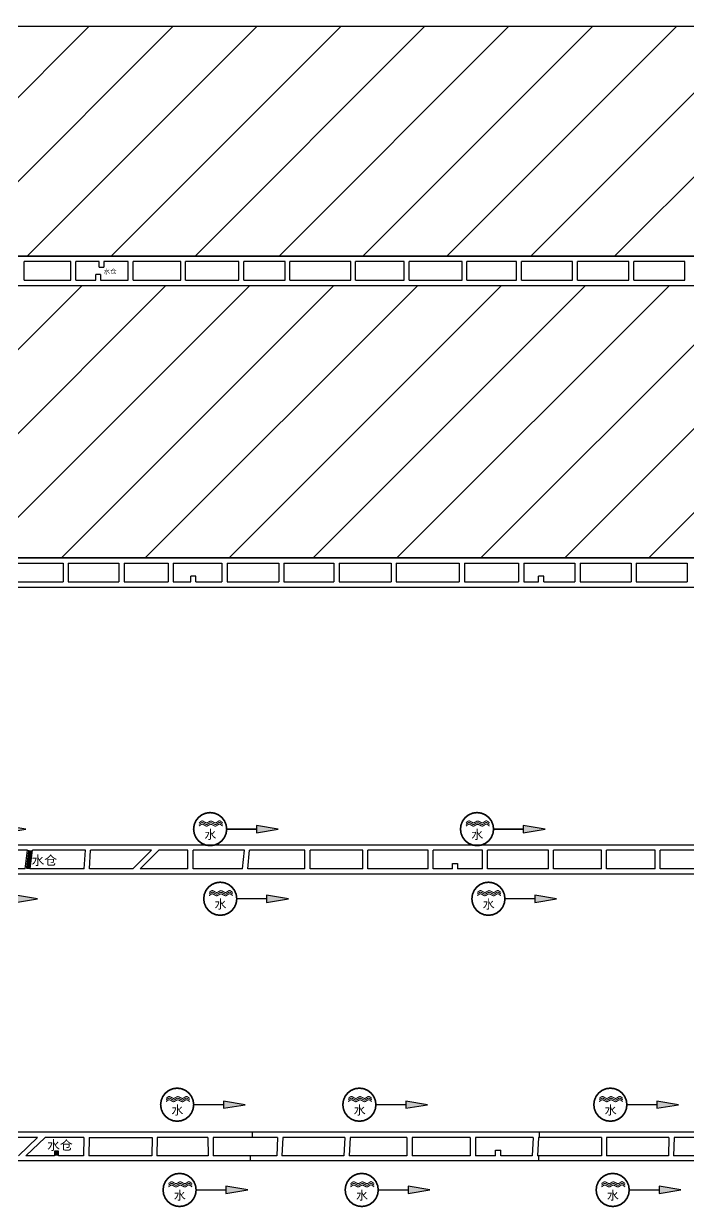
# Model space of a CAD drawing. Header units: millimetres. Extents: x 37468544 to 37497214, y 4323540 to 4346451.
# Drawn here: x 37473912 to 37474623, y 4340512 to 4341779 of the extents above; entities that cross this region are included whole.
import ezdxf

# ---------------------------------------------------------------- set-up
doc = ezdxf.new("R2010")
doc.units = ezdxf.units.MM
doc.layers.add('2-52煤巷道', color=150, linetype='Continuous', lineweight=30)
doc.layers.add('3-水仓', color=4, linetype='Continuous', lineweight=30)
doc.layers.add('避灾路线图', color=7, linetype='Continuous')
doc.styles.get("Standard").update_dxf_attribs({"font": 'simhei.ttf'})

# ---------------------------------------------------------------- blocks, each defined once
blk = doc.blocks.new('333')
at = {"layer": '避灾路线图'}
blk.add_hatch(color=7, dxfattribs=at).paths.add_polyline_path([(28.95, -1.26), (28.95, -6.11), (43.53, -3.69)])
at = {"color": 4, "linetype": 'Continuous', "true_color": 0x00ffff}
for points, const_width in [([(9.04, -3.69), (8.66, -0.82), (7.55, 1.84), (5.8, 4.13), (3.51, 5.89), (0.84, 7), (-2.02, 7.37), (-4.89, 7), (-7.55, 5.89), (-9.84, 4.13), (-11.6, 1.84), (-12.71, -0.82), (-13.08, -3.69), (-12.71, -6.55), (-11.6, -9.21), (-9.84, -11.51), (-7.55, -13.26), (-4.89, -14.37), (-2.02, -14.74), (0.84, -14.37), (3.51, -13.26), (5.8, -11.51), (7.55, -9.21), (8.66, -6.55), (9.04, -3.69)], 1.11), ([(-9.48, 0.52), (-8.97, 0.9), (-8.71, 1.09), (-8.46, 1.29), (-8.33, 1.38), (-8.2, 1.47), (-8.07, 1.55), (-8.01, 1.58), (-7.94, 1.62), (-7.88, 1.65), (-7.81, 1.69), (-7.75, 1.71), (-7.68, 1.74), (-7.58, 1.77), (-7.55, 1.78), (-7.52, 1.79), (-7.48, 1.79), (-7.45, 1.8), (-7.42, 1.8), (-7.33, 1.8), (-7.28, 1.79), (-7.24, 1.79), (-7.19, 1.78), (-7.14, 1.77), (-7.05, 1.74), (-6.96, 1.71), (-6.86, 1.68), (-6.68, 1.6), (-6.49, 1.5), (-6.3, 1.4), (-5.92, 1.18), (-5.54, 0.96), (-5.35, 0.86), (-5.16, 0.76), (-5.06, 0.71), (-4.96, 0.67), (-4.87, 0.63), (-4.77, 0.6), (-4.73, 0.58), (-4.68, 0.57), (-4.63, 0.56), (-4.58, 0.54), (-4.44, 0.53), (-4.39, 0.52), (-4.35, 0.53), (-4.31, 0.53), (-4.26, 0.54), (-4.22, 0.54), (-4.18, 0.55), (-4.13, 0.56), (-4.05, 0.59), (-3.96, 0.62), (-3.88, 0.66), (-3.7, 0.73), (-3.53, 0.82), (-3.36, 0.92), (-2.67, 1.32), (-2.5, 1.42), (-2.33, 1.51), (-2.24, 1.55), (-2.16, 1.59), (-2.07, 1.63), (-1.98, 1.66), (-1.94, 1.67), (-1.9, 1.69), (-1.85, 1.7), (-1.81, 1.71), (-1.77, 1.72), (-1.72, 1.73), (-1.68, 1.73), (-1.63, 1.73), (-1.58, 1.73), (-1.53, 1.73), (-1.48, 1.73), (-1.43, 1.72), (-1.38, 1.71), (-1.33, 1.7), (-1.23, 1.67), (-1.13, 1.64), (-1.02, 1.6), (-0.82, 1.52), (-0.61, 1.42), (-0.41, 1.32), (0, 1.11), (0.41, 0.89), (0.61, 0.79), (0.82, 0.7), (0.92, 0.66), (1.02, 0.63), (1.12, 0.59), (1.17, 0.58), (1.22, 0.56), (1.27, 0.55), (1.32, 0.54), (1.37, 0.53), (1.42, 0.53), (1.47, 0.52), (1.57, 0.52), (1.62, 0.52), (1.66, 0.53), (1.71, 0.54), (1.75, 0.55), (1.79, 0.56), (1.83, 0.58), (1.87, 0.59), (1.95, 0.62), (2.03, 0.66), (2.12, 0.71), (2.28, 0.8), (2.44, 0.9), (2.6, 1.01), (2.92, 1.23), (3.24, 1.45), (3.4, 1.55), (3.56, 1.64), (3.64, 1.69), (3.72, 1.73), (3.8, 1.76), (3.88, 1.8), (3.91, 1.81), (3.95, 1.82), (3.99, 1.84), (4.03, 1.85), (4.15, 1.87), (4.19, 1.87), (4.26, 1.86), (4.29, 1.86), (4.33, 1.85), (4.36, 1.85), (4.39, 1.84), (4.46, 1.82), (4.53, 1.8), (4.6, 1.77), (4.67, 1.74), (4.73, 1.7), (4.87, 1.63), (5, 1.54), (5.27, 1.36), (5.54, 1.15), (5.81, 0.94), (6.36, 0.52)], 0.664), ([(-9.48, -0.58), (-8.97, -0.21), (-8.71, -0.01), (-8.46, 0.18), (-8.33, 0.27), (-8.2, 0.36), (-8.07, 0.44), (-8.01, 0.48), (-7.94, 0.51), (-7.88, 0.55), (-7.81, 0.58), (-7.75, 0.61), (-7.68, 0.63), (-7.58, 0.66), (-7.55, 0.67), (-7.52, 0.68), (-7.48, 0.69), (-7.45, 0.69), (-7.42, 0.69), (-7.33, 0.69), (-7.28, 0.69), (-7.24, 0.68), (-7.19, 0.67), (-7.14, 0.66), (-7.05, 0.64), (-6.96, 0.61), (-6.86, 0.57), (-6.68, 0.49), (-6.49, 0.4), (-6.3, 0.29), (-5.92, 0.08), (-5.54, -0.15), (-5.35, -0.25), (-5.16, -0.35), (-5.06, -0.39), (-4.96, -0.44), (-4.87, -0.47), (-4.77, -0.51), (-4.73, -0.52), (-4.68, -0.54), (-4.63, -0.55), (-4.58, -0.56), (-4.44, -0.58), (-4.39, -0.58), (-4.35, -0.58), (-4.31, -0.58), (-4.26, -0.57), (-4.22, -0.56), (-4.18, -0.55), (-4.13, -0.54), (-4.05, -0.52), (-3.96, -0.48), (-3.88, -0.45), (-3.7, -0.37), (-3.53, -0.28), (-3.36, -0.19), (-2.67, 0.22), (-2.5, 0.31), (-2.33, 0.4), (-2.24, 0.44), (-2.16, 0.48), (-2.07, 0.52), (-1.98, 0.55), (-1.94, 0.57), (-1.9, 0.58), (-1.85, 0.59), (-1.81, 0.6), (-1.77, 0.61), (-1.72, 0.62), (-1.68, 0.63), (-1.63, 0.63), (-1.58, 0.63), (-1.53, 0.63), (-1.48, 0.62), (-1.43, 0.61), (-1.38, 0.6), (-1.33, 0.59), (-1.23, 0.57), (-1.13, 0.53), (-1.02, 0.5), (-0.82, 0.41), (-0.61, 0.32), (-0.41, 0.22), (0, 0), (0.41, -0.21), (0.61, -0.31), (0.82, -0.4), (0.92, -0.44), (1.02, -0.48), (1.12, -0.51), (1.17, -0.53), (1.22, -0.54), (1.27, -0.55), (1.32, -0.56), (1.37, -0.57), (1.42, -0.58), (1.47, -0.58), (1.57, -0.59), (1.62, -0.58), (1.66, -0.58), (1.71, -0.57), (1.75, -0.56), (1.79, -0.54), (1.83, -0.53), (1.87, -0.52), (1.95, -0.48), (2.03, -0.44), (2.12, -0.4), (2.28, -0.31), (2.44, -0.21), (2.6, -0.1), (2.92, 0.12), (3.24, 0.34), (3.4, 0.44), (3.56, 0.54), (3.64, 0.58), (3.72, 0.62), (3.8, 0.66), (3.88, 0.69), (3.91, 0.71), (3.95, 0.72), (3.99, 0.73), (4.03, 0.74), (4.15, 0.76), (4.19, 0.76), (4.26, 0.76), (4.29, 0.75), (4.33, 0.75), (4.36, 0.74), (4.39, 0.73), (4.46, 0.71), (4.53, 0.69), (4.6, 0.66), (4.67, 0.63), (4.73, 0.6), (4.87, 0.52), (5, 0.44), (5.27, 0.25), (5.54, 0.05), (5.81, -0.17), (6.36, -0.58)], 0.664), ([(-9.48, -1.69), (-8.97, -1.32), (-8.71, -1.12), (-8.46, -0.92), (-8.33, -0.83), (-8.2, -0.75), (-8.07, -0.67), (-8.01, -0.63), (-7.94, -0.59), (-7.88, -0.56), (-7.81, -0.53), (-7.75, -0.5), (-7.68, -0.47), (-7.58, -0.44), (-7.55, -0.43), (-7.52, -0.43), (-7.48, -0.42), (-7.45, -0.42), (-7.42, -0.41), (-7.33, -0.41), (-7.28, -0.42), (-7.24, -0.42), (-7.19, -0.43), (-7.14, -0.44), (-7.05, -0.47), (-6.96, -0.5), (-6.86, -0.53), (-6.68, -0.62), (-6.49, -0.71), (-6.3, -0.81), (-5.92, -1.03), (-5.54, -1.25), (-5.35, -1.36), (-5.16, -1.45), (-5.06, -1.5), (-4.96, -1.54), (-4.87, -1.58), (-4.77, -1.61), (-4.73, -1.63), (-4.68, -1.64), (-4.63, -1.66), (-4.58, -1.67), (-4.44, -1.69), (-4.39, -1.69), (-4.35, -1.69), (-4.31, -1.68), (-4.26, -1.68), (-4.22, -1.67), (-4.18, -1.66), (-4.13, -1.65), (-4.05, -1.62), (-3.96, -1.59), (-3.88, -1.56), (-3.7, -1.48), (-3.53, -1.39), (-3.36, -1.29), (-2.67, -0.89), (-2.5, -0.79), (-2.33, -0.7), (-2.24, -0.66), (-2.16, -0.62), (-2.07, -0.59), (-1.98, -0.55), (-1.94, -0.54), (-1.9, -0.53), (-1.85, -0.51), (-1.81, -0.5), (-1.77, -0.49), (-1.72, -0.49), (-1.68, -0.48), (-1.63, -0.48), (-1.58, -0.48), (-1.53, -0.48), (-1.48, -0.49), (-1.43, -0.49), (-1.38, -0.5), (-1.33, -0.51), (-1.23, -0.54), (-1.13, -0.57), (-1.02, -0.61), (-0.82, -0.69), (-0.61, -0.79), (-0.41, -0.89), (0, -1.11), (0.41, -1.32), (0.61, -1.42), (0.82, -1.51), (0.92, -1.55), (1.02, -1.59), (1.12, -1.62), (1.17, -1.63), (1.22, -1.65), (1.27, -1.66), (1.32, -1.67), (1.37, -1.68), (1.42, -1.69), (1.47, -1.69), (1.57, -1.69), (1.62, -1.69), (1.66, -1.68), (1.71, -1.67), (1.75, -1.66), (1.79, -1.65), (1.83, -1.64), (1.87, -1.62), (1.95, -1.59), (2.03, -1.55), (2.12, -1.51), (2.28, -1.41), (2.44, -1.31), (2.6, -1.21), (2.92, -0.98), (3.24, -0.76), (3.4, -0.66), (3.56, -0.57), (3.64, -0.52), (3.72, -0.48), (3.8, -0.45), (3.88, -0.41), (3.91, -0.4), (3.95, -0.39), (3.99, -0.38), (4.03, -0.37), (4.15, -0.35), (4.19, -0.34), (4.26, -0.35), (4.29, -0.35), (4.33, -0.36), (4.36, -0.36), (4.39, -0.37), (4.46, -0.39), (4.53, -0.42), (4.6, -0.44), (4.67, -0.48), (4.73, -0.51), (4.87, -0.58), (5, -0.67), (5.27, -0.85), (5.54, -1.06), (5.81, -1.27), (6.36, -1.69)], 0.664)]:
    blk.add_lwpolyline(points, dxfattribs=dict(at, const_width=const_width))
at = {"layer": '避灾路线图', "color": 7, "linetype": 'Continuous', "const_width": 0.972}
blk.add_lwpolyline([(9.04, -3.69), (28.95, -3.69)], dxfattribs=at)
at = {"layer": '避灾路线图', "color": 7, "linetype": 'Continuous'}
blk.add_lwpolyline([(28.95, -1.26), (28.95, -6.11), (43.53, -3.69), (28.95, -1.26)], dxfattribs=at)
at = {"layer": '避灾路线图', "color": 7, "linetype": 'ByBlock', "lineweight": -3, "insert": (-5.85, -4.44), "char_height": 5.8377, "width": 19.5992, "attachment_point": 1}
blk.add_mtext('{\\fSimSun|b1|i0|c134|p2;\\C4;水}', dxfattribs=at)

msp = doc.modelspace()

# ---------------------------------------------------------------- hatches: boundary and pattern name
h = msp.add_hatch()
h.set_pattern_fill('ANSI31', color=252, scale=20)
h.paths.add_polyline_path([(37472366.2, 4342105.9), (37475036.8, 4342105.9), (37475036.8, 4341811.4), (37472366.2, 4341811.4)])
h.paths.add_polyline_path([(37472363.1, 4342766), (37475047, 4342766), (37475047, 4342471.2), (37472363.1, 4342471.2)])
h.paths.add_polyline_path([(37472366.9, 4342436), (37475027.1, 4342436), (37475027.1, 4342141.3), (37472366.9, 4342141.3)])
h.paths.add_polyline_path([(37472364.3, 4341498.7), (37475040.1, 4341498.7), (37475040.1, 4341207.2), (37472364.3, 4341207.2)])
h.paths.add_polyline_path([(37472364.3, 4341775.9), (37475040.1, 4341775.9), (37475040.1, 4341529.9), (37472364.3, 4341529.9)])

# ---------------------------------------------------------------- linework, layer by layer
at = {"color": 252}
for points in [[(37472364.3, 4341775.9), (37475040.1, 4341775.9), (37475040.1, 4341529.9), (37472364.3, 4341529.9)], [(37472364.3, 4341498.7), (37475040.1, 4341498.7), (37475040.1, 4341207.2), (37472364.3, 4341207.2)]]:
    msp.add_lwpolyline(points, close=True, dxfattribs=at)
at = {"layer": '2-52煤巷道', "color": 150, "lineweight": 30}
for p, q in [((37472364.3, 4341529.9), (37475040.1, 4341529.9)), ((37473962.2, 4341524.2), (37473912.2, 4341524.2)), ((37473992.5, 4341524.2), (37473967.4, 4341524.2)), ((37473992.5, 4341518.2), (37473992.5, 4341524.2)), ((37474023.5, 4341524.2), (37473997.5, 4341524.2)), ((37473997.5, 4341524.2), (37473997.5, 4341518.2)), ((37474079.7, 4341524.2), (37474028.7, 4341524.2)), ((37474142, 4341524.2), (37474084.9, 4341524.2)), ((37474191.3, 4341524.2), (37474147.2, 4341524.2)), ((37474261.6, 4341524.2), (37474196.5, 4341524.2)), ((37474318.8, 4341524.2), (37474266.8, 4341524.2)), ((37474380.7, 4341524.2), (37474324, 4341524.2)), ((37474439, 4341524.2), (37474385.9, 4341524.2)), ((37474499, 4341524.2), (37474444.2, 4341524.2)), ((37474559.4, 4341524.2), (37474504.2, 4341524.2)), ((37474619.1, 4341524.2), (37474564.6, 4341524.2)), ((37473988.7, 4341504.2), (37473988.7, 4341510.2)), ((37473993.7, 4341510.2), (37473993.7, 4341504.2)), ((37474002.7, 4341504.2), (37474002.7, 4341504.2)), ((37474048.4, 4340894.4), (37474028.4, 4340874.4)), ((37474056.2, 4340894.4), (37474036.2, 4340874.4))]:
    msp.add_line(p, q, dxfattribs=at)
for points in [[(37472364.3, 4341775.9), (37475040.1, 4341775.9)], [(37473912.2, 4341504.2), (37473912.2, 4341524.2)], [(37473962.2, 4341504.2), (37473962.2, 4341524.2)], [(37473967.4, 4341504.2), (37473967.4, 4341524.2)], [(37473992.5, 4341518.2), (37473997.5, 4341518.2)], [(37474023.5, 4341504.2), (37474023.5, 4341524.2)], [(37474028.7, 4341504.2), (37474028.7, 4341524.2)], [(37474079.7, 4341504.2), (37474079.7, 4341524.2)], [(37474084.9, 4341504.2), (37474084.9, 4341524.2)], [(37474142, 4341504.2), (37474142, 4341524.2)], [(37474147.2, 4341504.2), (37474147.2, 4341524.2)], [(37474191.3, 4341504.2), (37474191.3, 4341524.2)], [(37474196.5, 4341504.2), (37474196.5, 4341524.2)], [(37474261.6, 4341504.2), (37474261.6, 4341524.2)], [(37474266.8, 4341504.2), (37474266.8, 4341524.2)], [(37474318.8, 4341504.2), (37474318.8, 4341524.2)], [(37474324, 4341504.2), (37474324, 4341524.2)], [(37474380.7, 4341504.2), (37474380.7, 4341524.2)], [(37474385.9, 4341504.2), (37474385.9, 4341524.2)], [(37474439, 4341504.2), (37474439, 4341524.2)], [(37474444.2, 4341504.2), (37474444.2, 4341524.2)], [(37474499, 4341504.2), (37474499, 4341524.2)], [(37474504.2, 4341504.2), (37474504.2, 4341524.2)], [(37474559.4, 4341504.2), (37474559.4, 4341524.2)], [(37474564.6, 4341504.2), (37474564.6, 4341524.2)], [(37474619.1, 4341504.2), (37474619.1, 4341524.2)], [(37473912.2, 4341504.2), (37473962.2, 4341504.2)], [(37473967.4, 4341504.2), (37473988.7, 4341504.2)], [(37473993.7, 4341510.2), (37473988.7, 4341510.2)], [(37473993.7, 4341504.2), (37474023.5, 4341504.2)], [(37474028.7, 4341504.2), (37474079.7, 4341504.2)], [(37474084.9, 4341504.2), (37474142, 4341504.2)], [(37474147.2, 4341504.2), (37474191.3, 4341504.2)], [(37474196.5, 4341504.2), (37474261.6, 4341504.2)], [(37474266.8, 4341504.2), (37474318.8, 4341504.2)], [(37474324, 4341504.2), (37474380.7, 4341504.2)], [(37474385.9, 4341504.2), (37474439, 4341504.2)], [(37474444.2, 4341504.2), (37474499, 4341504.2)], [(37474504.2, 4341504.2), (37474559.4, 4341504.2)], [(37474564.6, 4341504.2), (37474619.1, 4341504.2)], [(37472364.3, 4341498.7), (37475040.1, 4341498.7)], [(37472364.3, 4341207.2), (37475040.1, 4341207.2)], [(37473893.8, 4341201.6), (37473953.7, 4341201.6)], [(37473953.7, 4341201.6), (37473953.7, 4341181.6)], [(37473959.3, 4341201.6), (37474013.5, 4341201.6)], [(37473959.3, 4341201.6), (37473959.3, 4341181.6)], [(37474013.5, 4341201.6), (37474013.5, 4341181.6)], [(37474019.1, 4341201.6), (37474066.1, 4341201.6)], [(37474019.1, 4341201.6), (37474019.1, 4341181.6)], [(37474066.1, 4341201.6), (37474066.1, 4341181.6)], [(37474071.7, 4341201.6), (37474123.8, 4341201.6)], [(37474071.7, 4341201.6), (37474071.7, 4341181.6)], [(37474123.8, 4341201.6), (37474123.8, 4341181.6)], [(37474129.4, 4341201.6), (37474184.5, 4341201.6)], [(37474129.4, 4341201.6), (37474129.4, 4341181.6)], [(37474184.5, 4341201.6), (37474184.5, 4341181.6)], [(37474190.1, 4341201.6), (37474243.6, 4341201.6)], [(37474190.1, 4341201.6), (37474190.1, 4341181.6)], [(37474243.6, 4341201.6), (37474243.6, 4341181.6)], [(37474249.2, 4341201.6), (37474304.8, 4341201.6)], [(37474249.2, 4341201.6), (37474249.2, 4341181.6)], [(37474304.8, 4341201.6), (37474304.8, 4341181.6)], [(37474310.4, 4341201.6), (37474377.7, 4341201.6)], [(37474310.4, 4341201.6), (37474310.4, 4341181.6)], [(37474377.7, 4341201.6), (37474377.7, 4341181.6)], [(37474383.3, 4341201.6), (37474441.3, 4341201.6)], [(37474383.3, 4341201.6), (37474383.3, 4341181.6)], [(37474441.3, 4341201.6), (37474441.3, 4341181.6)], [(37474446.9, 4341201.6), (37474501.5, 4341201.6)], [(37474446.9, 4341201.6), (37474446.9, 4341181.6)], [(37474501.5, 4341201.6), (37474501.5, 4341181.6)], [(37474507.1, 4341201.6), (37474561.6, 4341201.6)], [(37474507.1, 4341201.6), (37474507.1, 4341181.6)], [(37474561.6, 4341201.6), (37474561.6, 4341181.6)], [(37474567.2, 4341201.6), (37474621.5, 4341201.6)], [(37474567.2, 4341201.6), (37474567.2, 4341181.6)], [(37474621.5, 4341201.6), (37474621.5, 4341181.6)], [(37474090.4, 4341181.6), (37474090.4, 4341187.6)], [(37474096, 4341187.6), (37474090.4, 4341187.6)], [(37474096, 4341181.6), (37474096, 4341187.6)], [(37474462.7, 4341181.6), (37474462.7, 4341187.6)], [(37474468.3, 4341187.6), (37474462.7, 4341187.6)], [(37474468.3, 4341181.6), (37474468.3, 4341187.6)], [(37472501.4, 4341176), (37475040.1, 4341176)], [(37473893.8, 4341181.6), (37473953.7, 4341181.6)], [(37473959.3, 4341181.6), (37474013.5, 4341181.6)], [(37474019.1, 4341181.6), (37474066.1, 4341181.6)], [(37474071.7, 4341181.6), (37474090.4, 4341181.6)], [(37474096, 4341181.6), (37474123.8, 4341181.6)], [(37474129.4, 4341181.6), (37474184.5, 4341181.6)], [(37474190.1, 4341181.6), (37474243.6, 4341181.6)], [(37474249.2, 4341181.6), (37474304.8, 4341181.6)], [(37474310.4, 4341181.6), (37474377.7, 4341181.6)], [(37474383.3, 4341181.6), (37474441.3, 4341181.6)], [(37474446.9, 4341181.6), (37474462.7, 4341181.6)], [(37474468.3, 4341181.6), (37474501.5, 4341181.6)], [(37474507.1, 4341181.6), (37474561.6, 4341181.6)], [(37474567.2, 4341181.6), (37474621.5, 4341181.6)], [(37475040.1, 4340900), (37472534.9, 4340900)], [(37473915.7, 4340894.4), (37473847.8, 4340894.4)], [(37473977.6, 4340894.4), (37473921.2, 4340894.4)], [(37473976.4, 4340874.4), (37473977.6, 4340894.4)], [(37473981.9, 4340874.4), (37473983.1, 4340894.4)], [(37474048.4, 4340894.4), (37473983.1, 4340894.4)], [(37474087.4, 4340894.4), (37474056.2, 4340894.4)], [(37474087.4, 4340874.4), (37474087.4, 4340894.4)], [(37474147.9, 4340894.4), (37474092.9, 4340894.4)], [(37474092.9, 4340874.4), (37474092.9, 4340894.4)], [(37474145.9, 4340874.4), (37474147.9, 4340894.4)], [(37474151.4, 4340874.4), (37474153.4, 4340894.4)], [(37474212.6, 4340894.4), (37474153.4, 4340894.4)], [(37474212.6, 4340874.4), (37474212.6, 4340894.4)], [(37474274.4, 4340894.4), (37474218.1, 4340894.4)], [(37474218.1, 4340874.4), (37474218.1, 4340894.4)], [(37474274.4, 4340874.4), (37474274.4, 4340894.4)], [(37474344.4, 4340894.4), (37474279.9, 4340894.4)], [(37474279.9, 4340874.4), (37474279.9, 4340894.4)], [(37474344.4, 4340874.4), (37474344.4, 4340894.4)], [(37474402.5, 4340894.4), (37474349.9, 4340894.4)], [(37474349.9, 4340874.4), (37474349.9, 4340894.4)], [(37474402.5, 4340874.4), (37474402.5, 4340894.4)], [(37474473.2, 4340894.4), (37474408, 4340894.4)], [(37474408, 4340874.4), (37474408, 4340894.4)], [(37474473.2, 4340874.4), (37474473.2, 4340894.4)], [(37474530, 4340894.4), (37474478.7, 4340894.4)], [(37474478.7, 4340874.4), (37474478.7, 4340894.4)], [(37474530, 4340874.4), (37474530, 4340894.4)], [(37474587.3, 4340894.4), (37474535.5, 4340894.4)], [(37474535.5, 4340874.4), (37474535.5, 4340894.4)], [(37474587.3, 4340874.4), (37474587.3, 4340894.4)], [(37474647.4, 4340894.4), (37474592.8, 4340894.4)], [(37474592.8, 4340874.4), (37474592.8, 4340894.4)], [(37475040.1, 4340868.8), (37472529.2, 4340868.8)], [(37473913.1, 4340874.4), (37473847.8, 4340874.4)], [(37473976.4, 4340874.4), (37473918.6, 4340874.4)], [(37474028.4, 4340874.4), (37473981.9, 4340874.4)], [(37474087.4, 4340874.4), (37474036.2, 4340874.4)], [(37474145.9, 4340874.4), (37474092.9, 4340874.4)], [(37474212.6, 4340874.4), (37474151.4, 4340874.4)], [(37474274.4, 4340874.4), (37474218.1, 4340874.4)], [(37474344.4, 4340874.4), (37474279.9, 4340874.4)], [(37474370.4, 4340874.4), (37474349.9, 4340874.4)], [(37474370.4, 4340874.4), (37474370.4, 4340880.4), (37474375.9, 4340880.4), (37474375.9, 4340874.4)], [(37474402.5, 4340874.4), (37474375.9, 4340874.4)], [(37474473.2, 4340874.4), (37474408, 4340874.4)], [(37474530, 4340874.4), (37474478.7, 4340874.4)], [(37474587.3, 4340874.4), (37474535.5, 4340874.4)], [(37474647.4, 4340874.4), (37474592.8, 4340874.4)], [(37475040.1, 4340592.8), (37473110.8, 4340592.8)], [(37474156.1, 4340592.8), (37474156.1, 4340587.2)], [(37474463.2, 4340592.8), (37474463.2, 4340587.2)], [(37473926.4, 4340587.2), (37473851.5, 4340587.2)], [(37473905.9, 4340567.6), (37473926.4, 4340587.2)], [(37473914, 4340567.6), (37473934.5, 4340587.2)], [(37473976.1, 4340587.2), (37473934.5, 4340587.2)], [(37473976.1, 4340587.2), (37473975.6, 4340567.6)], [(37473981.7, 4340587.2), (37473981.2, 4340567.6)], [(37473981.7, 4340587.2), (37474049, 4340587.2)], [(37474049, 4340587.2), (37474048.6, 4340567.6)], [(37474054.6, 4340587.2), (37474054.2, 4340567.6)], [(37474108.7, 4340587.2), (37474054.6, 4340587.2)], [(37474108.7, 4340587.2), (37474108.9, 4340567.6)], [(37474183.2, 4340587.2), (37474114.3, 4340587.2)], [(37474114.3, 4340587.2), (37474114.5, 4340567.6)], [(37474183.2, 4340587.2), (37474182.4, 4340567.6)], [(37474188.8, 4340587.2), (37474188, 4340567.6)], [(37474255.4, 4340587.2), (37474188.8, 4340587.2)], [(37474255.4, 4340587.2), (37474254.2, 4340567.6)], [(37474261, 4340587.2), (37474259.8, 4340567.6)], [(37474321.8, 4340587.2), (37474261, 4340587.2)], [(37474321.8, 4340587.2), (37474321.8, 4340567.6)], [(37474389.5, 4340587.2), (37474327.4, 4340587.2)], [(37474327.4, 4340587.2), (37474327.4, 4340567.6)], [(37474389.5, 4340587.2), (37474389.5, 4340567.6)], [(37474457, 4340587.2), (37474395.1, 4340587.2)], [(37474395.1, 4340587.2), (37474395.1, 4340567.6)], [(37474457, 4340587.2), (37474455.7, 4340567.6)], [(37474462.6, 4340587.2), (37474461.6, 4340567.6)], [(37474529.9, 4340587.2), (37474462.6, 4340587.2)], [(37474529.9, 4340587.2), (37474529.9, 4340567.6)], [(37474602.1, 4340587.2), (37474535.5, 4340587.2)], [(37474535.5, 4340587.2), (37474535.5, 4340567.6)], [(37474602.1, 4340587.2), (37474601.6, 4340567.6)], [(37474607.7, 4340587.2), (37474607.2, 4340567.6)], [(37474662, 4340587.2), (37474607.7, 4340587.2)], [(37473944.7, 4340567.6), (37473914, 4340567.6)], [(37473975.6, 4340567.6), (37473948.7, 4340567.6)], [(37474048.6, 4340567.6), (37473981.2, 4340567.6)], [(37474108.9, 4340567.6), (37474054.2, 4340567.6)], [(37474182.4, 4340567.6), (37474114.5, 4340567.6)], [(37474154, 4340567.6), (37474154, 4340562)], [(37474254.2, 4340567.6), (37474188, 4340567.6)], [(37474321.8, 4340567.6), (37474259.8, 4340567.6)], [(37474389.5, 4340567.6), (37474327.4, 4340567.6)], [(37474416.5, 4340567.6), (37474395.1, 4340567.6)], [(37474416.5, 4340567.6), (37474416.5, 4340573.6)], [(37474416.5, 4340573.6), (37474422.1, 4340573.6)], [(37474422.1, 4340567.6), (37474422.1, 4340573.6)], [(37474455.7, 4340567.6), (37474422.1, 4340567.6)], [(37474529.9, 4340567.6), (37474461.6, 4340567.6)], [(37474462.7, 4340567.6), (37474462.7, 4340562)], [(37474601.6, 4340567.6), (37474535.5, 4340567.6)], [(37474662.6, 4340567.6), (37474607.2, 4340567.6)], [(37475033.1, 4340562), (37473115.8, 4340562)]]:
    msp.add_lwpolyline(points, dxfattribs=at)
at = {"layer": '3-水仓', "color": 30, "lineweight": 30}
for points in [[(37473913.1, 4340874.4), (37473915.7, 4340894.4)], [(37473918.6, 4340874.4), (37473921.2, 4340894.4)], [(37473948.7, 4340567.6), (37473948.7, 4340572.6), (37473944.7, 4340572.6), (37473944.7, 4340567.6)]]:
    msp.add_lwpolyline(points, dxfattribs=at)
at = {"layer": '3-水仓', "color": 4}
for points, const_width in [([(37473915.9, 4340874.4), (37473918.4, 4340894.4)], 4), ([(37473946.7, 4340567.6), (37473946.7, 4340572.6)], 3)]:
    msp.add_lwpolyline(points, dxfattribs=dict(at, const_width=const_width))

# ---------------------------------------------------------------- block references
at = {"layer": '避灾路线图', "color": 1, "linetype": 'ByBlock', "lineweight": 15, "ltscale": 20, "xscale": 1.6, "yscale": 1.6, "zscale": 1.6}
for p in [(37473844.1, 4340922.9), (37474114.4, 4340922.9), (37474400, 4340922.9), (37473856.6, 4340848.4), (37474125.2, 4340848.4), (37474412.2, 4340848.4), (37474079.1, 4340628.1), (37474274.1, 4340628.1), (37474542.7, 4340628.1), (37474081.7, 4340536.9), (37474276.6, 4340536.9), (37474545.2, 4340536.9)]:
    msp.add_blockref('333', p, dxfattribs=at)

# ---------------------------------------------------------------- texts
at = {"layer": '3-水仓', "color": 150, "lineweight": -3}
msp.add_text('水仓', height=5, dxfattribs=at).set_placement((37473997.1, 4341511.1))
at = {"layer": '3-水仓', "color": 4, "lineweight": -3}
for p in [(37473920, 4340878.6), (37473936.8, 4340573.9)]:
    msp.add_text('水仓', height=10, dxfattribs=at).set_placement(p)

doc.saveas('drawing.dxf')
